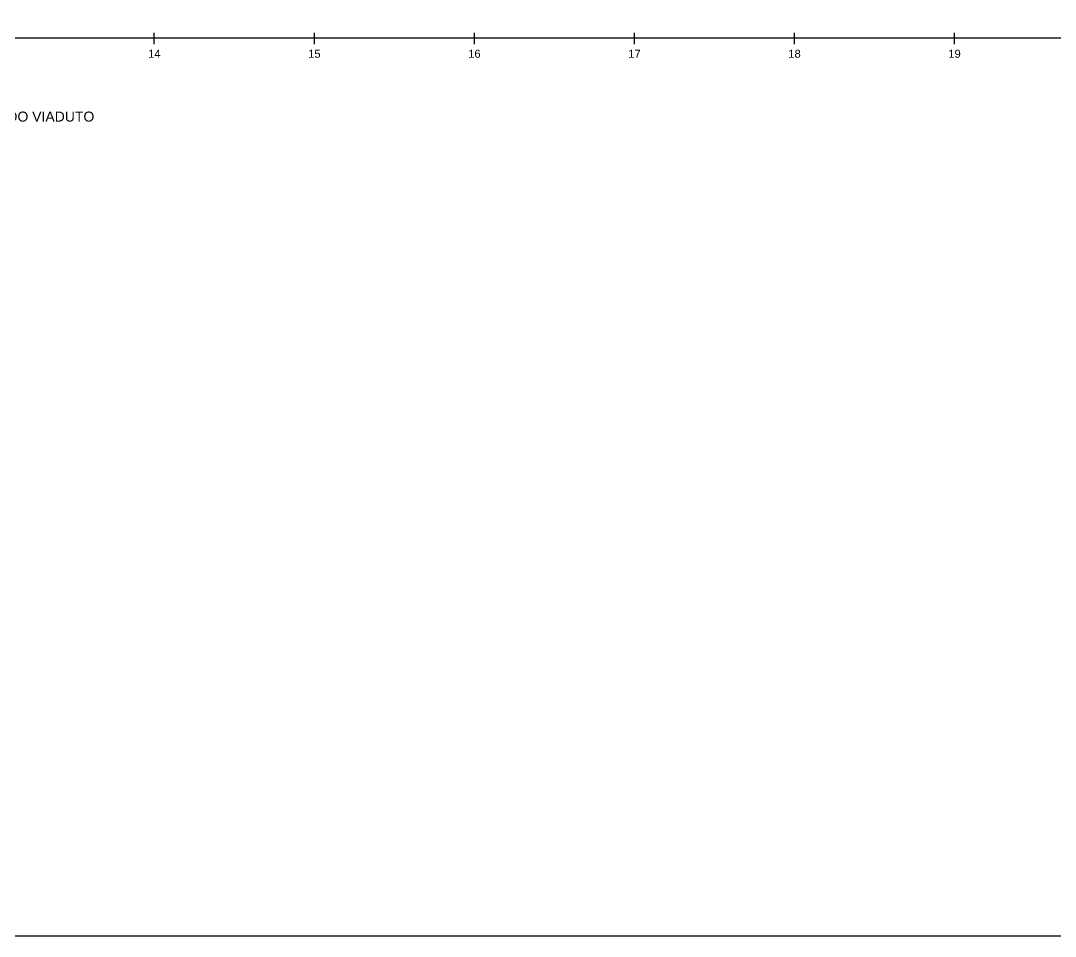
# Model space of a CAD drawing. Header units: metres. Extents: x 21 to 816, y 7 to 635.
# Drawn here: x 428.6 to 557.9, y 6.9 to 121.3 of the extents above; entities that cross this region are included whole.
import ezdxf
from ezdxf.enums import TextEntityAlignment as Align

# ---------------------------------------------------------------- set-up
doc = ezdxf.new("R2010")
doc.units = ezdxf.units.M
doc.header["$MEASUREMENT"] = 0
for name, color, linetype in [('Formato', 13, 'Continuous'), ('Projeto_estaca', 7, 'Continuous'), ('Projeto_estaca-texto', 2, 'Continuous'), ('Projeto_linha-indicativa', 9, 'Continuous')]:
    doc.layers.add(name, color=color, linetype=linetype)
doc.layers.add('Formato_texto-título', color=3, linetype='Continuous', lineweight=35)
doc.styles.add('ESTACA-TEXTO', font='ARIAL.TTF')
doc.styles.add('For_texto-título', font='ARIAL.TTF')

msp = doc.modelspace()

# ---------------------------------------------------------------- linework, layer by layer
at = {"layer": 'Formato', "color": 2}
msp.add_lwpolyline([(815.965, 6.8915), (20.965, 6.8915), (20.965, 258.8843), (815.965, 258.8843)], close=True, dxfattribs=at)
at = {"layer": 'Projeto_estaca'}
for p, q in [((445.3477, 118.3714), (445.3477, 119.7881)), ((465.3477, 118.3714), (465.3477, 119.7881)), ((485.3477, 118.3714), (485.3477, 119.7881)), ((505.3477, 118.3714), (505.3477, 119.7881)), ((525.3477, 118.3714), (525.3477, 119.7881)), ((545.3477, 118.3714), (545.3477, 119.7881))]:
    msp.add_line(p, q, dxfattribs=at)
at = {"layer": 'Projeto_linha-indicativa'}
msp.add_line((165.3477, 119.1506), (684.3987, 119.1506), dxfattribs=at)

# ---------------------------------------------------------------- texts
at = {"layer": 'Formato_texto-título', "style": 'For_texto-título'}
msp.add_text('VISTA LONGITUDINAL DO VIADUTO', height=1.25, dxfattribs=at).set_placement((422.956, 109.3089), align=Align.MIDDLE_CENTER)
at = {"layer": 'Projeto_estaca-texto', "style": 'ESTACA-TEXTO'}
for s, p in [('14', (445.3477, 117.6631)), ('15', (465.3477, 117.6631)), ('16', (485.3477, 117.6631)), ('17', (505.3477, 117.6631)), ('18', (525.3477, 117.6631)), ('19', (545.3477, 117.6631))]:
    msp.add_text(s, height=1, dxfattribs=at).set_placement(p, align=Align.TOP_CENTER)

doc.saveas('drawing.dxf')
